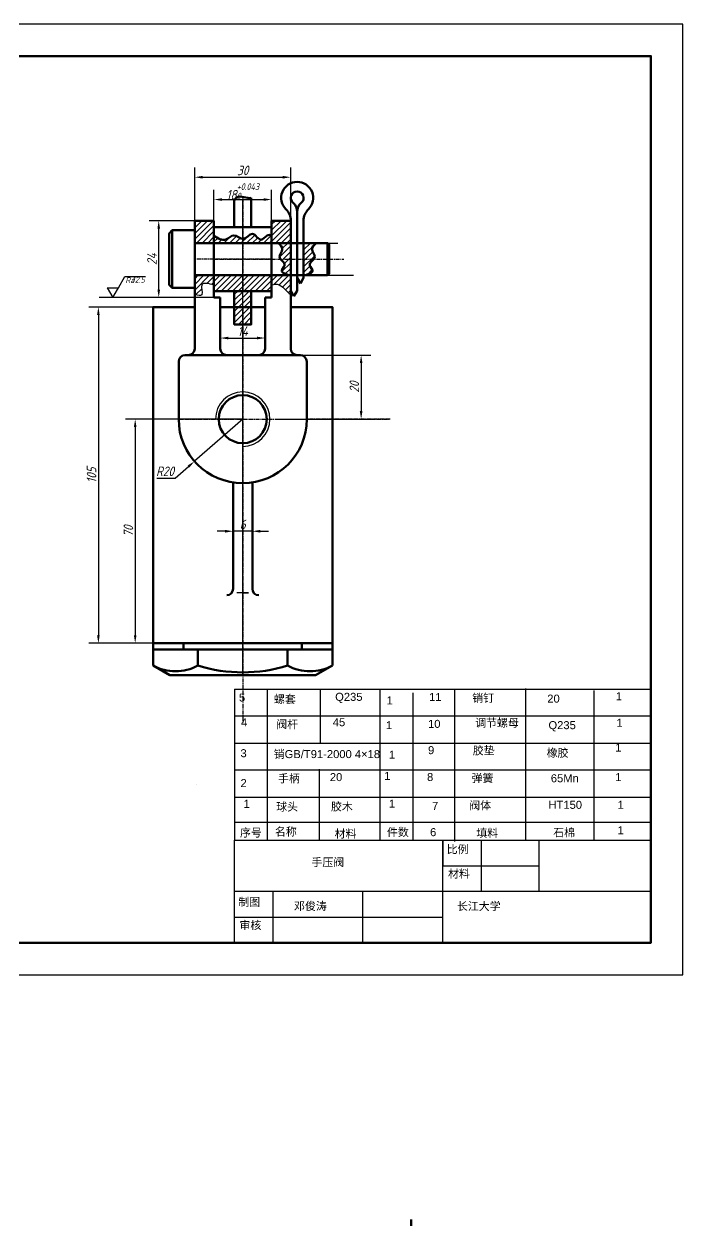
# Model space of a CAD drawing. Header units: inches. Extents: x 67 to 110576, y -3 to 1572927.
# Drawn here: x 54716.3 to 54922.1, y 786309.7 to 786685.2 of the extents above; entities that cross this region are included whole.
import ezdxf

# ---------------------------------------------------------------- set-up
doc = ezdxf.new("R2010")
doc.units = ezdxf.units.IN
doc.header["$MEASUREMENT"] = 0
doc.linetypes.add('AM_ISO08W050', pattern=[18, 12, -1.5, 3, -1.5])
doc.linetypes.add('CENTER', pattern=[2, 1.25, -0.25, 0.25, -0.25])
for name, color, linetype, lineweight in [('AM_7', 142, 'AM_ISO08W050', 25), ('粗·实线', 7, 'Continuous', 50), ('粗实线', 250, 'Continuous', 50)]:
    doc.layers.add(name, color=color, linetype=linetype, lineweight=lineweight)
doc.layers.add('点画线', color=180, linetype='CENTER')
doc.layers.add('细实线', color=7, linetype='Continuous')
doc.styles.get("Standard").update_dxf_attribs({"font": 'arial.ttf'})
doc.styles.add('文字', font='gbeitc.shx', dxfattribs={"height": 3, "bigfont": 'gbcbig.shx'})
doc.dimstyles.new('线性直径·', dxfattribs={"dimtxt": 2, "dimasz": 2.5, "dimexe": 3, "dimexo": 0, "dimtad": 1, "dimtoh": 1, "dimdec": 3, "dimdsep": 46, "dimtxsty": '文字', "dimcen": 2.5, "dimadec": 3, "dimazin": 0, "dimtfac": 1, "dimtdec": 3, "dimtmove": 0, "dimatfit": 3, "dimfxl": 1, "dimarcsym": 0})
doc.dimstyles.new('非圆直径', dxfattribs={"dimtxt": 3, "dimasz": 2.5, "dimexe": 3, "dimexo": 0, "dimtad": 1, "dimtoh": 1, "dimdec": 3, "dimdsep": 46, "dimtxsty": '文字', "dimcen": 2.5, "dimadec": 3, "dimazin": 0, "dimtfac": 1, "dimtdec": 3, "dimtmove": 0, "dimatfit": 3, "dimfxl": 1, "dimarcsym": 0})
pattern_1 = [(45, (-688.8976, 89.0733), (-0.8838834765, 0.8838834765), [])]

# ---------------------------------------------------------------- blocks, each defined once
blk = doc.blocks.new('*D23')
at = {"layer": 'Defpoints', "color": 0, "transparency": 16777216}
for p in [(54777.63, 786591.77), (54791.63, 786591.77), (54791.63, 786587.11)]:
    blk.add_point(p, dxfattribs=at)
at = {"layer": '细实线', "color": 0, "lineweight": -2, "transparency": 16777216}
for p, q in [((54777.63, 786591.77), (54777.63, 786584.11)), ((54791.63, 786591.77), (54791.63, 786584.11)), ((54780.13, 786587.11), (54789.13, 786587.11))]:
    blk.add_line(p, q, dxfattribs=at)
at = {"layer": '细实线', "color": 0, "transparency": 16777216}
for points in [[(54780.13, 786587.53), (54780.13, 786586.69), (54777.63, 786587.11)], [(54789.13, 786587.53), (54789.13, 786586.69), (54791.63, 786587.11)]]:
    blk.add_solid(points, dxfattribs=at)
at = {"layer": '细实线', "color": 0, "transparency": 16777216, "insert": (54784.63, 786589.24), "char_height": 3, "attachment_point": 5, "style": '文字'}
blk.add_mtext('14', dxfattribs=at)
blk = doc.blocks.new('*D24')
at = {"layer": 'Defpoints', "color": 0, "transparency": 16777216}
for p in [(54784.63, 786561.77), (54751.05, 786491.77), (54784.63, 786491.77)]:
    blk.add_point(p, dxfattribs=at)
at = {"layer": '细实线', "color": 0, "lineweight": -2, "transparency": 16777216}
for p, q in [((54784.63, 786561.77), (54748.05, 786561.77)), ((54751.05, 786559.27), (54751.05, 786494.27)), ((54784.63, 786491.77), (54748.05, 786491.77))]:
    blk.add_line(p, q, dxfattribs=at)
at = {"layer": '细实线', "color": 0, "transparency": 16777216}
for points in [[(54750.64, 786559.27), (54751.47, 786559.27), (54751.05, 786561.77)], [(54750.64, 786494.27), (54751.47, 786494.27), (54751.05, 786491.77)]]:
    blk.add_solid(points, dxfattribs=at)
at = {"layer": '细实线', "color": 0, "transparency": 16777216, "insert": (54748.93, 786526.77), "char_height": 3, "attachment_point": 5, "rotation": 90, "style": '文字'}
blk.add_mtext('70', dxfattribs=at)
blk = doc.blocks.new('*D25')
at = {"layer": 'Defpoints', "color": 0, "transparency": 16777216}
for p in [(54795.63, 786581.77), (54795.63, 786561.77), (54821.61, 786561.77)]:
    blk.add_point(p, dxfattribs=at)
at = {"layer": '细实线', "color": 0, "lineweight": -2, "transparency": 16777216}
for p, q in [((54795.63, 786581.77), (54824.61, 786581.77)), ((54821.61, 786579.27), (54821.61, 786564.27)), ((54795.63, 786561.77), (54824.61, 786561.77))]:
    blk.add_line(p, q, dxfattribs=at)
at = {"layer": '细实线', "color": 0, "transparency": 16777216}
for points in [[(54821.19, 786579.27), (54822.02, 786579.27), (54821.61, 786581.77)], [(54821.19, 786564.27), (54822.02, 786564.27), (54821.61, 786561.77)]]:
    blk.add_solid(points, dxfattribs=at)
at = {"layer": '细实线', "color": 0, "transparency": 16777216, "insert": (54819.48, 786571.77), "char_height": 3, "attachment_point": 5, "rotation": 90, "style": '文字'}
blk.add_mtext('20', dxfattribs=at)
blk = doc.blocks.new('*D26')
at = {"layer": 'Defpoints', "color": 0, "transparency": 16777216}
for p in [(54756.63, 786596.77), (54739.56, 786491.77), (54756.63, 786491.77)]:
    blk.add_point(p, dxfattribs=at)
at = {"layer": '细实线', "color": 0, "lineweight": -2, "transparency": 16777216}
for p, q in [((54756.63, 786596.77), (54736.56, 786596.77)), ((54739.56, 786594.27), (54739.56, 786494.27)), ((54756.63, 786491.77), (54736.56, 786491.77))]:
    blk.add_line(p, q, dxfattribs=at)
at = {"layer": '细实线', "color": 0, "transparency": 16777216}
for points in [[(54739.14, 786594.27), (54739.97, 786594.27), (54739.56, 786596.77)], [(54739.14, 786494.27), (54739.97, 786494.27), (54739.56, 786491.77)]]:
    blk.add_solid(points, dxfattribs=at)
at = {"layer": '细实线', "color": 0, "transparency": 16777216, "insert": (54737.43, 786544.27), "char_height": 3, "attachment_point": 5, "rotation": 90, "style": '文字'}
blk.add_mtext('105', dxfattribs=at)
blk = doc.blocks.new('*D27')
at = {"layer": 'Defpoints', "color": 0, "transparency": 16777216}
for p in [(54784.63, 786561.77), (54769.57, 786548.61)]:
    blk.add_point(p, dxfattribs=at)
at = {"layer": '细实线', "color": 0, "lineweight": -2, "transparency": 16777216}
for p, q in [((54784.63, 786561.77), (54769.57, 786548.61)), ((54763.55, 786543.34), (54767.69, 786546.96)), ((54757.8, 786543.34), (54763.55, 786543.34))]:
    blk.add_line(p, q, dxfattribs=at)
at = {"layer": '细实线', "color": 0, "transparency": 16777216}
blk.add_solid([(54767.41, 786547.28), (54767.96, 786546.65), (54769.57, 786548.61)], dxfattribs=at)
at = {"layer": '细实线', "color": 0, "transparency": 16777216, "insert": (54760.36, 786545.47), "char_height": 3, "attachment_point": 5, "style": '文字'}
blk.add_mtext('R20', dxfattribs=at)
blk = doc.blocks.new('*D28')
at = {"layer": 'Defpoints', "color": 0, "transparency": 16777216}
for p in [(54781.63, 786526.75), (54781.63, 786525.38), (54787.63, 786525.38)]:
    blk.add_point(p, dxfattribs=at)
at = {"layer": '细实线', "color": 0, "lineweight": -2, "transparency": 16777216}
for p, q in [((54781.63, 786525.38), (54781.63, 786529.75)), ((54787.63, 786525.38), (54787.63, 786529.75)), ((54779.13, 786526.75), (54776.63, 786526.75)), ((54787.63, 786526.75), (54781.63, 786526.75)), ((54790.13, 786526.75), (54792.63, 786526.75))]:
    blk.add_line(p, q, dxfattribs=at)
at = {"layer": '细实线', "color": 0, "transparency": 16777216}
for points in [[(54779.13, 786527.17), (54779.13, 786526.33), (54781.63, 786526.75)], [(54790.13, 786527.17), (54790.13, 786526.33), (54787.63, 786526.75)]]:
    blk.add_solid(points, dxfattribs=at)
at = {"layer": '细实线', "color": 0, "transparency": 16777216, "insert": (54784.63, 786528.88), "char_height": 3, "attachment_point": 5, "style": '文字'}
blk.add_mtext('6', dxfattribs=at)
blk = doc.blocks.new('粗糙度精华版')
at = {"layer": '细实线'}
for p, q in [((2.89, 5), (6.35, 11)), ((6.35, 11), (17.11, 11)), ((-2.89, 5), (2.89, 5)), ((-2.89, 5), (0, 0)), ((0, 0), (2.41, 4.18)), ((2.41, 4.18), (2.89, 5))]:
    blk.add_line(p, q, dxfattribs=at)
at = {"layer": '细实线', "insert": (6.51, 10.55), "char_height": 3, "attachment_point": 1, "style": '文字'}
blk.add_mtext_dynamic_manual_height_columns('Ra ', width=3.5965, gutter_width=15, heights=[0], dxfattribs=at)
at = {"layer": '细实线', "style": '文字', "flags": 8}
blk.add_attdef('RA', (9.94, 7.74), '', height=3, dxfattribs=at)
blk = doc.blocks.new('*D29')
at = {"layer": 'Defpoints', "color": 0, "transparency": 16777216}
for p in [(54758.4, 786623.77), (54769.63, 786623.77), (54769.63, 786599.77)]:
    blk.add_point(p, dxfattribs=at)
at = {"layer": '细实线', "color": 0, "lineweight": -2, "transparency": 16777216}
for p, q in [((54769.63, 786623.77), (54755.4, 786623.77)), ((54758.4, 786602.27), (54758.4, 786621.27)), ((54769.63, 786599.77), (54755.4, 786599.77))]:
    blk.add_line(p, q, dxfattribs=at)
at = {"layer": '细实线', "color": 0, "transparency": 16777216}
for points in [[(54757.99, 786621.27), (54758.82, 786621.27), (54758.4, 786623.77)], [(54757.99, 786602.27), (54758.82, 786602.27), (54758.4, 786599.77)]]:
    blk.add_solid(points, dxfattribs=at)
at = {"layer": '细实线', "color": 0, "transparency": 16777216, "insert": (54756.28, 786611.77), "char_height": 3, "attachment_point": 5, "rotation": 90, "style": '文字'}
blk.add_mtext('24', dxfattribs=at)
blk = doc.blocks.new('*D30')
at = {"layer": 'Defpoints', "color": 0, "transparency": 16777216}
for p in [(54799.63, 786637.35), (54769.63, 786623.77), (54799.63, 786623.77)]:
    blk.add_point(p, dxfattribs=at)
at = {"layer": '细实线', "color": 0, "lineweight": -2, "transparency": 16777216}
for p, q in [((54769.63, 786623.77), (54769.63, 786640.35)), ((54799.63, 786623.77), (54799.63, 786640.35)), ((54772.13, 786637.35), (54797.13, 786637.35))]:
    blk.add_line(p, q, dxfattribs=at)
at = {"layer": '细实线', "color": 0, "transparency": 16777216}
for points in [[(54772.13, 786637.77), (54772.13, 786636.93), (54769.63, 786637.35)], [(54797.13, 786637.77), (54797.13, 786636.93), (54799.63, 786637.35)]]:
    blk.add_solid(points, dxfattribs=at)
at = {"layer": '细实线', "color": 0, "transparency": 16777216, "insert": (54784.63, 786639.48), "char_height": 3, "attachment_point": 5, "style": '文字'}
blk.add_mtext('30', dxfattribs=at)
blk = doc.blocks.new('*D31')
at = {"layer": 'Defpoints', "color": 0, "transparency": 16777216}
for p in [(54793.63, 786630.37), (54775.63, 786623.77), (54793.63, 786623.77)]:
    blk.add_point(p, dxfattribs=at)
at = {"layer": '细实线', "color": 0, "lineweight": -2, "transparency": 16777216}
for p, q in [((54775.63, 786623.77), (54775.63, 786633.37)), ((54793.63, 786623.77), (54793.63, 786633.37)), ((54778.13, 786630.37), (54791.13, 786630.37))]:
    blk.add_line(p, q, dxfattribs=at)
at = {"layer": '细实线', "color": 0, "transparency": 16777216}
for points in [[(54778.13, 786630.79), (54778.13, 786629.96), (54775.63, 786630.37)], [(54791.13, 786630.79), (54791.13, 786629.96), (54793.63, 786630.37)]]:
    blk.add_solid(points, dxfattribs=at)
at = {"layer": '细实线', "color": 0, "transparency": 16777216, "insert": (54784.63, 786632.92), "char_height": 3, "attachment_point": 5, "style": '文字'}
blk.add_mtext('18{\\H0.7x;\\S+0.043^ 0;}', dxfattribs=at)

msp = doc.modelspace()

# ---------------------------------------------------------------- hatches: boundary and pattern name
at = {"layer": '细实线'}
h = msp.add_hatch(dxfattribs=at)
h.set_pattern_fill('ANSI31', color=256, scale=10)
h.set_pattern_definition([(45, (-55.7389, -9.8387), (-0.8838834765, 0.8838834765), [])])
h.paths.add_polyline_path([(54775.633, 786623.7653), (54769.633, 786623.7653), (54769.633, 786616.7653), (54775.633, 786616.7653)])
h.paths.add_polyline_path([(54799.633, 786623.7653), (54793.633, 786623.7653), (54793.633, 786616.7653), (54799.633, 786616.7653)])
edge = h.paths.add_edge_path()
edge.add_spline(control_points=[(54769.633, 786600.7445), (54770.6085, 786600.5302), (54772.8743, 786600.0325), (54770.8296, 786605.0842), (54773.9253, 786604.2342), (54775.633, 786603.7653)], knot_values=[0, 0, 0, 0, 2.28364361, 5.30441103, 9.02076742, 9.02076742, 9.02076742, 9.02076742], degree=3, periodic=0)
edge.add_line((54775.633, 786603.7653), (54775.633, 786606.7653))
edge.add_line((54775.633, 786606.7653), (54769.633, 786606.7653))
edge.add_line((54769.633, 786606.7653), (54769.633, 786600.7445))
edge = h.paths.add_edge_path()
edge.add_spline(control_points=[(54793.633, 786603.7653), (54794.4046, 786603.9259), (54796.7336, 786604.4107), (54799.1578, 786600.5052), (54799.633, 786600.8455)], knot_values=[0, 0, 0, 0, 2.32521405, 7.01871186, 7.01871186, 7.01871186, 7.01871186], degree=3, periodic=0)
edge.add_line((54799.633, 786600.8455), (54799.633, 786606.7653))
edge.add_line((54799.633, 786606.7653), (54793.633, 786606.7653))
edge.add_line((54793.633, 786606.7653), (54793.633, 786603.7653))
h = msp.add_hatch(dxfattribs=at)
h.set_pattern_fill('ANSI31', color=256, scale=10)
h.set_pattern_definition(pattern_1)
edge = h.paths.add_edge_path()
edge.add_spline(control_points=[(54784.633, 786618.0628), (54783.7137, 786618.12), (54781.825, 786620.1924), (54779.0878, 786616.9217), (54776.9036, 786618.2572), (54775.633, 786619.0341)], knot_values=[0, 0, 0, 0, 2.9814252, 5.7685836, 9.64476428, 9.64476428, 9.64476428, 9.64476428], degree=3, periodic=0)
edge.add_line((54775.633, 786619.0341), (54775.633, 786616.7653))
edge.add_line((54775.633, 786616.7653), (54784.633, 786616.7653))
edge.add_line((54784.633, 786616.7653), (54784.633, 786618.0628))
edge = h.paths.add_edge_path()
edge.add_spline(control_points=[(54793.633, 786619.1354), (54793.2381, 786619.3868), (54791.7998, 786619.3373), (54790.2143, 786616.5341), (54787.6628, 786621.2911), (54785.7718, 786618.0929), (54784.7121, 786618.0579), (54784.633, 786618.0628)], knot_values=[9.64476428, 9.64476428, 9.64476428, 9.64476428, 11.06098708, 13.31075441, 16.59881891, 19.79757924, 20.05427919, 20.05427919, 20.05427919, 20.05427919], degree=3, periodic=0)
edge.add_line((54784.633, 786618.0628), (54784.633, 786616.7653))
edge.add_line((54784.633, 786616.7653), (54793.633, 786616.7653))
edge.add_line((54793.633, 786616.7653), (54793.633, 786619.1354))
h.paths.add_polyline_path([(54784.633, 786606.7653), (54775.633, 786606.7653), (54775.633, 786601.7653), (54784.633, 786601.7653)])
h.paths.add_polyline_path([(54793.633, 786606.7653), (54784.633, 786606.7653), (54784.633, 786601.7653), (54787.2836, 786601.7653), (54793.633, 786601.7653)])
h = msp.add_hatch(dxfattribs=at)
h.set_pattern_fill('ANSI31', color=256, scale=10)
h.set_pattern_definition(pattern_1)
edge = h.paths.add_edge_path()
edge.add_spline(control_points=[(54784.633, 786618.0628), (54783.7137, 786618.12), (54781.825, 786620.1924), (54779.0878, 786616.9217), (54776.9036, 786618.2572), (54775.633, 786619.0341)], knot_values=[0, 0, 0, 0, 2.9814252, 5.7685836, 9.64476428, 9.64476428, 9.64476428, 9.64476428], degree=3, periodic=0)
edge.add_line((54775.633, 786619.0341), (54775.633, 786616.7653))
edge.add_line((54775.633, 786616.7653), (54784.633, 786616.7653))
edge.add_line((54784.633, 786616.7653), (54784.633, 786618.0628))
edge = h.paths.add_edge_path()
edge.add_spline(control_points=[(54793.633, 786619.1354), (54793.2381, 786619.3868), (54791.7998, 786619.3373), (54790.2143, 786616.5341), (54787.6628, 786621.2911), (54785.7718, 786618.0929), (54784.7121, 786618.0579), (54784.633, 786618.0628)], knot_values=[9.64476428, 9.64476428, 9.64476428, 9.64476428, 11.06098708, 13.31075441, 16.59881891, 19.79757924, 20.05427919, 20.05427919, 20.05427919, 20.05427919], degree=3, periodic=0)
edge.add_line((54784.633, 786618.0628), (54784.633, 786616.7653))
edge.add_line((54784.633, 786616.7653), (54793.633, 786616.7653))
edge.add_line((54793.633, 786616.7653), (54793.633, 786619.1354))
h.paths.add_polyline_path([(54793.633, 786606.7653), (54784.633, 786606.7653), (54784.633, 786601.7653), (54793.633, 786601.7653)])
h.paths.add_polyline_path([(54784.633, 786606.7653), (54775.633, 786606.7653), (54775.633, 786601.7653), (54784.633, 786601.7653)])
h = msp.add_hatch(dxfattribs=at)
h.set_pattern_fill('ANSI31', color=256, scale=10)
h.set_pattern_definition([(45, (-485.675, 150.4083), (-0.8838834765, 0.8838834765), [])])
edge = h.paths.add_edge_path()
edge.add_line((54799.633, 786616.7653), (54795.6652, 786616.7653))
edge.add_spline(control_points=[(54795.6652, 786616.7653), (54796.3569, 786616.1453), (54797.7876, 786614.8631), (54795.9456, 786613.1634), (54796.1243, 786612.3692), (54796.1393, 786612.3204)], knot_values=[0, 0, 0, 0, 2.35252471, 4.86562365, 5.03162551, 5.03162551, 5.03162551, 5.03162551], degree=3, periodic=0)
edge.add_line((54796.1393, 786612.3204), (54799.633, 786612.3204))
edge.add_line((54799.633, 786612.3204), (54799.633, 786616.7653))
edge = h.paths.add_edge_path()
edge.add_line((54799.633, 786612.3204), (54796.1393, 786612.3204))
edge.add_spline(control_points=[(54796.1393, 786612.3204), (54796.4047, 786611.4565), (54798.9711, 786610.1762), (54795.5619, 786607.7058), (54798.7187, 786606.8766), (54799.3816, 786606.7653)], knot_values=[5.03162551, 5.03162551, 5.03162551, 5.03162551, 7.96832478, 10.07408838, 12.33632972, 12.33632972, 12.33632972, 12.33632972], degree=3, periodic=0)
edge.add_line((54799.3816, 786606.7653), (54799.633, 786606.7653))
edge.add_line((54799.633, 786606.7653), (54799.633, 786612.3204))
edge = h.paths.add_edge_path()
edge.add_spline(control_points=[(54807.1266, 786612.3204), (54807.1416, 786612.3692), (54807.3203, 786613.1634), (54805.4783, 786614.8631), (54806.909, 786616.1453), (54807.6008, 786616.7653)], knot_values=[0, 0, 0, 0, 0.16600185, 2.6791008, 5.03162551, 5.03162551, 5.03162551, 5.03162551], degree=3, periodic=0)
edge.add_line((54807.6008, 786616.7653), (54803.633, 786616.7653))
edge.add_line((54803.633, 786616.7653), (54803.633, 786612.3204))
edge.add_line((54803.633, 786612.3204), (54807.1266, 786612.3204))
edge = h.paths.add_edge_path()
edge.add_spline(control_points=[(54803.8843, 786606.7653), (54804.5472, 786606.8766), (54807.7041, 786607.7058), (54804.2948, 786610.1762), (54806.8613, 786611.4565), (54807.1266, 786612.3204)], knot_values=[5.03162551, 5.03162551, 5.03162551, 5.03162551, 7.29386685, 9.39963044, 12.33632972, 12.33632972, 12.33632972, 12.33632972], degree=3, periodic=0)
edge.add_line((54807.1266, 786612.3204), (54803.633, 786612.3204))
edge.add_line((54803.633, 786612.3204), (54803.633, 786606.7653))
edge.add_line((54803.633, 786606.7653), (54803.8843, 786606.7653))
h = msp.add_hatch(dxfattribs=at)
h.set_pattern_fill('ANSI31', color=256, scale=10)
h.set_pattern_definition([(45, (28, 0), (-0.8838834765, 0.8838834765), [])])
h.paths.add_polyline_path([(54787.2836, 786601.7653), (54784.633, 786601.7653), (54784.633, 786596.7653), (54787.2836, 786596.7653)])
h.paths.add_polyline_path([(54784.633, 786601.7653), (54781.9824, 786601.7653), (54781.9824, 786596.7653), (54784.633, 786596.7653)])
h.paths.add_polyline_path([(54784.633, 786596.7653), (54781.9824, 786596.7653), (54781.9824, 786591.3596), (54784.633, 786591.3596)])
h.paths.add_polyline_path([(54787.2836, 786596.7653), (54784.633, 786596.7653), (54784.633, 786591.3596), (54787.2836, 786591.3596)])

# ---------------------------------------------------------------- linework, layer by layer
for p, q in [((54782.0936, 786477.447), (54912.0936, 786477.447)), ((54782.0936, 786477.447), (54782.0936, 786430.2056)), ((54792.411, 786430.1691), (54792.411, 786477.1734)), ((54808.8602, 786477.447), (54808.8602, 786460.558)), ((54827.3938, 786477.447), (54827.3938, 786460.558)), ((54850.7091, 786477.4993), (54850.7091, 786429.876)), ((54872.9693, 786477.6357), (54872.9693, 786430.0124)), ((54894.2736, 786476.9534), (54894.2736, 786430.1489)), ((54837.7353, 786476.2712), (54837.7353, 786430.1489)), ((54782.0936, 786469.0976), (54912.0936, 786469.0976)), ((54782.0936, 786460.558), (54912.0936, 786460.558)), ((54827.3938, 786460.558), (54827.3938, 786452.1764)), ((54782.0936, 786452.1764), (54912.0936, 786452.1764)), ((54808.4961, 786452.3982), (54808.4961, 786430.2922)), ((54827.3938, 786452.1764), (54827.3938, 786430.2056)), ((54782.0936, 786443.6368), (54912.0936, 786443.6368)), ((54782.0936, 786435.8878), (54912.0936, 786435.8878)), ((54782.0936, 786398.2056), (54782.0936, 786430.2056)), ((54782.0936, 786430.2056), (54912.0936, 786430.2056)), ((54847.0936, 786398.2056), (54847.0936, 786430.2056)), ((54847.0936, 786430.2056), (54859.0936, 786430.2056)), ((54847.0936, 786430.2056), (54847.0936, 786422.2056)), ((54859.0936, 786430.2056), (54859.0936, 786414.2056)), ((54859.0936, 786430.2056), (54877.0936, 786430.2056)), ((54877.0936, 786430.2056), (54877.0936, 786414.2056)), ((54847.0936, 786422.2056), (54877.0936, 786422.2056)), ((54912.0936, 786414.2056), (54782.0936, 786414.2056)), ((54794.0936, 786398.2056), (54794.0936, 786414.2056)), ((54822.0936, 786398.2056), (54822.0936, 786414.2056)), ((54912.0936, 786398.2056), (54912.0936, 786414.2056)), ((54782.0936, 786398.2056), (54782.0936, 786406.2056)), ((54782.0936, 786406.2056), (54847.0936, 786406.2056)), ((54912.0936, 786398.2056), (54782.0936, 786398.2056)), ((54782.0936, 786398.2056), (54794.0936, 786398.2056)), ((54912.0936, 786398.2056), (54786.7684, 786398.2056)), ((54794.0936, 786398.2056), (54822.0936, 786398.2056)), ((54912.0936, 786398.2056), (54847.0936, 786398.2056)), ((54912.0936, 786398.2056), (54912.0936, 786398.2056)), ((54912.0936, 786398.2056), (54912.0936, 786398.2056))]:
    msp.add_line(p, q)
msp.add_lwpolyline([(54502.0936, 786388.2056), (54922.0936, 786388.2056), (54922.0936, 786685.2056), (54502.0936, 786685.2056)], close=True)
at = {"layer": 'AM_7'}
for p, q in [((54784.633, 786483.7653), (54784.633, 786617.5916)), ((54784.633, 786481.7653), (54784.633, 786615.5916))]:
    msp.add_line(p, q, dxfattribs=at)
at = {"layer": '点画线'}
for p, q in [((54784.633, 786611.7653), (54784.633, 786630.6934)), ((54784.633, 786630.6934), (54784.633, 786601.7653)), ((54784.633, 786608.5173), (54784.633, 786630.3745)), ((54801.133, 786616.7653), (54803.133, 786616.7653)), ((54801.633, 786606.7653), (54801.633, 786617.8755)), ((54803.133, 786616.7653), (54803.133, 786616.7653)), ((54793.633, 786611.7653), (54769.633, 786611.7653)), ((54775.633, 786611.7653), (54796.4683, 786611.7653)), ((54793.633, 786611.7653), (54816.241, 786611.7653)), ((54784.633, 786596.7653), (54784.633, 786608.5173)), ((54801.133, 786606.7653), (54803.133, 786606.7653)), ((54801.133, 786606.7653), (54801.633, 786606.7653)), ((54811.133, 786606.7653), (54801.633, 786606.7653)), ((54803.133, 786606.7653), (54803.133, 786606.7653)), ((54784.633, 786596.7653), (54784.633, 786466.9004)), ((54764.633, 786561.7653), (54756.633, 786561.7653)), ((54764.633, 786561.7653), (54808.2017, 786561.7653)), ((54784.633, 786491.7653), (54784.633, 786561.7653)), ((54804.633, 786561.7653), (54830.6925, 786561.7653)), ((54830.6925, 786561.7653), (54804.633, 786561.7653)), ((54756.633, 786491.7653), (54812.633, 786491.7653))]:
    msp.add_line(p, q, dxfattribs=at)
at = {"layer": '粗·实线'}
for p, q in [((54775.633, 786623.7653), (54769.633, 786623.7653)), ((54769.633, 786623.7653), (54769.633, 786583.7653)), ((54775.633, 786599.7653), (54775.633, 786623.7653)), ((54793.633, 786599.7653), (54793.633, 786623.7653)), ((54793.633, 786623.7653), (54799.633, 786623.7653)), ((54799.633, 786623.7653), (54799.633, 786583.7653)), ((54801.633, 786626.4346), (54801.633, 786625.9067)), ((54762.633, 786602.7653), (54762.633, 786620.7653)), ((54775.633, 786616.7653), (54769.633, 786616.7653)), ((54775.633, 786611.7653), (54775.633, 786616.7653)), ((54775.633, 786616.7653), (54793.633, 786616.7653)), ((54793.633, 786616.7653), (54799.633, 786616.7653)), ((54803.633, 786616.7653), (54799.633, 786616.7653)), ((54799.633, 786616.7653), (54799.633, 786606.7653)), ((54811.133, 786616.7653), (54801.133, 786616.7653)), ((54801.133, 786616.7653), (54801.133, 786616.7653)), ((54803.633, 786606.7653), (54803.633, 786616.7653)), ((54811.133, 786616.7653), (54811.133, 786611.7653)), ((54775.633, 786611.7653), (54775.633, 786611.7653)), ((54811.133, 786606.7653), (54811.133, 786611.7653)), ((54769.633, 786606.7653), (54775.633, 786606.7653)), ((54793.633, 786606.7653), (54775.633, 786606.7653)), ((54799.633, 786606.7653), (54793.633, 786606.7653)), ((54811.133, 786606.7653), (54801.133, 786606.7653)), ((54801.133, 786606.7653), (54801.133, 786606.7653)), ((54801.633, 786606.7653), (54806.633, 786606.7653)), ((54801.633, 786606.7653), (54806.633, 786606.7653)), ((54801.633, 786606.7653), (54803.633, 786606.7653)), ((54777.633, 786599.7653), (54775.633, 786599.7653)), ((54777.633, 786583.7653), (54777.633, 786599.7653)), ((54791.633, 786583.7653), (54791.633, 786599.7653)), ((54791.633, 786599.7653), (54793.633, 786599.7653)), ((54779.633, 786581.7653), (54767.633, 786581.7653)), ((54784.633, 786581.7653), (54789.633, 786581.7653)), ((54789.633, 786581.7653), (54801.633, 786581.7653)), ((54802.633, 786581.7653), (54801.633, 786581.7653)), ((54804.633, 786561.7653), (54804.633, 786579.7653)), ((54781.633, 786541.9915), (54781.633, 786508.7653)), ((54787.633, 786541.9915), (54787.633, 786508.7653)), ((54766.1222, 786489.7653), (54766.1222, 786491.7653)), ((54766.1222, 786491.626), (54766.1222, 786489.7653)), ((54803.1149, 786491.7653), (54803.1149, 786489.7653)), ((54770.1142, 786447.5897), (54770.1142, 786447.5897)), ((54837.2392, 786309.7221), (54837.2392, 786311.7221))]:
    msp.add_line(p, q, dxfattribs=at)
for points in [[(54784.633, 786621.7653), (54787.2836, 786621.7653), (54787.2836, 786630.9628)], [(54784.633, 786621.7653), (54781.9824, 786621.7653), (54781.9824, 786630.0693)], [(54769.633, 786611.7653), (54769.633, 786620.7653), (54762.633, 786620.7653), (54761.633, 786619.7653), (54761.633, 786611.7653)], [(54811.633, 786611.7653), (54811.633, 786616.2653), (54811.133, 786616.7653), (54769.633, 786616.7653), (54769.633, 786611.7653)], [(54769.633, 786611.7653), (54769.633, 786602.7653), (54762.633, 786602.7653), (54761.633, 786603.7653), (54761.633, 786611.7653)], [(54811.633, 786611.7653), (54811.633, 786607.2653), (54811.133, 786606.7653), (54769.633, 786606.7653), (54769.633, 786611.7653)], [(54784.633, 786601.7653), (54781.9824, 786601.7653), (54781.9824, 786591.3596), (54784.633, 786591.3596)], [(54784.633, 786601.7653), (54787.2836, 786601.7653), (54787.2836, 786591.3596), (54784.633, 786591.3596)], [(54784.633, 786491.7653), (54756.633, 786491.7653), (54756.633, 786596.7653), (54769.633, 786596.7653)], [(54777.633, 786596.7653), (54784.633, 786596.7653)], [(54784.633, 786491.7653), (54812.633, 786491.7653), (54812.633, 786596.7653), (54799.633, 786596.7653)], [(54791.633, 786596.7653), (54784.633, 786596.7653)], [(54784.633, 786491.7653), (54756.633, 786491.7653), (54756.633, 786489.7653), (54784.633, 786489.7653)], [(54784.633, 786491.7653), (54812.633, 786491.7653), (54812.633, 786489.7653), (54784.633, 786489.7653)]]:
    msp.add_lwpolyline(points, dxfattribs=at)
msp.add_lwpolyline([(54764.633, 786561.7653), (54764.633, 786579.7653, -0.41421356), (54766.633, 786581.7653), (54787.133, 786581.7653)], format="xyb", dxfattribs=at)
msp.add_circle((54784.633, 786561.7653), 7.5, dxfattribs=at)
for centre, radius, start, end in [((54767.633, 786583.7653), 2, 270, 0), ((54779.633, 786583.7653), 2, 180, 270), ((54789.633, 786583.7653), 2, 270, 0), ((54801.633, 786583.7653), 2, 180, 270), ((54802.633, 786579.7653), 2, 0, 90), ((54784.633, 786561.7653), 20, 180, 0), ((54779.633, 786508.7653), 2, 270, 0), ((54789.633, 786508.7653), 2, 180, 270)]:
    msp.add_arc(centre, radius, start, end, dxfattribs=at)
for points, knots in [([(54775.633, 786619.0341), (54776.9036, 786618.2572), (54779.0878, 786616.9217), (54781.8979, 786620.2795), (54784.9358, 786616.6789), (54787.6628, 786621.2911), (54790.2143, 786616.5341), (54791.7998, 786619.3373), (54793.2381, 786619.3868), (54793.633, 786619.1354)], [0, 0, 0, 0, 3.87618068, 6.66333908, 9.90146423, 13.10022456, 16.38828906, 18.63805639, 20.05427919, 20.05427919, 20.05427919, 20.05427919]), ([(54795.6652, 786616.7653), (54796.3569, 786616.1453), (54797.7876, 786614.8631), (54794.8705, 786612.1714), (54799.0486, 786610.2323), (54795.5619, 786607.7058), (54798.7187, 786606.8766), (54799.3816, 786606.7653)], [0, 0, 0, 0, 2.35252471, 4.86562365, 7.96832478, 10.07408838, 12.33632972, 12.33632972, 12.33632972, 12.33632972]), ([(54807.6008, 786616.7653), (54806.909, 786616.1453), (54805.4783, 786614.8631), (54808.3954, 786612.1714), (54804.2173, 786610.2323), (54807.7041, 786607.7058), (54804.5472, 786606.8766), (54803.8843, 786606.7653)], [0, 0, 0, 0, 2.35252471, 4.86562365, 7.96832478, 10.07408838, 12.33632972, 12.33632972, 12.33632972, 12.33632972])]:
    msp.add_open_spline(points, degree=3, knots=knots, dxfattribs=at)
at = {"layer": '粗实线'}
for p, q in [((54799.633, 786620.9067), (54799.633, 786623.7653)), ((54801.633, 786625.9067), (54801.633, 786605.9067)), ((54803.633, 786620.9067), (54803.633, 786623.7653)), ((54799.633, 786620.9067), (54799.633, 786605.9067)), ((54803.633, 786620.9067), (54803.633, 786605.9067)), ((54799.633, 786605.9067), (54799.633, 786601.9067)), ((54801.633, 786601.9067), (54801.633, 786605.9067)), ((54802.633, 786604.1756), (54801.633, 786605.9067)), ((54803.633, 786605.9067), (54802.633, 786604.1756)), ((54800.633, 786600.1769), (54799.633, 786601.9067)), ((54801.633, 786601.9067), (54800.633, 786600.1769)), ((54784.633, 786489.7653), (54756.633, 786489.7653)), ((54756.633, 786484.7653), (54756.633, 786489.7653)), ((54770.633, 786484.7653), (54770.633, 786489.7653)), ((54812.633, 786489.7653), (54784.633, 786489.7653)), ((54798.633, 786484.7653), (54798.633, 786489.7653)), ((54812.633, 786484.7653), (54812.633, 786489.7653)), ((54756.633, 786484.7653), (54761.8815, 786481.7653)), ((54812.633, 786484.7653), (54807.3845, 786481.7653)), ((54784.633, 786481.7653), (54761.8815, 786481.7653)), ((54807.3845, 786481.7653), (54784.633, 786481.7653))]:
    msp.add_line(p, q, dxfattribs=at)
for points in [[(54512.0936, 786398.2056), (54912.0936, 786398.2056), (54912.0936, 786675.2056), (54512.0936, 786675.2056)], [(54775.633, 786601.7653), (54793.633, 786601.7653), (54793.633, 786621.7653), (54775.633, 786621.7653)]]:
    msp.add_lwpolyline(points, close=True, dxfattribs=at)
for centre, radius, start, end in [((54801.633, 786630.9067), 5, 314.427004, 225.572996), ((54801.633, 786630.9067), 2, 311.810315, 228.189685), ((54794.633, 786623.7653), 5, 0, 45.572996), ((54797.633, 786626.4346), 4, 0, 48.189685), ((54805.633, 786626.4346), 4, 131.810315, 180), ((54808.633, 786623.7653), 5, 134.427004, 180), ((54763.633, 786498.036), 15.0038, 242.189488, 297.810512), ((54784.633, 786530.0915), 47.4391, 252.835545, 287.164455), ((54805.633, 786498.036), 15.0038, 242.189488, 297.810512)]:
    msp.add_arc(centre, radius, start, end, dxfattribs=at)
msp.add_open_spline([(54781.9824, 786630.0693), (54782.3102, 786630.5617), (54783.3502, 786632.1236), (54787.0374, 786630.3455), (54787.2836, 786630.9628)], degree=3, knots=[0, 0, 0, 0, 1.69260486, 5.37001357, 5.37001357, 5.37001357, 5.37001357], dxfattribs=at)
at = {"layer": '细实线'}
for p, q in [((54781.9824, 786621.7653), (54781.9824, 786630.0693)), ((54799.633, 786616.7653), (54814.3087, 786616.7653)), ((54811.3087, 786614.2653), (54811.3087, 786609.2653)), ((54799.633, 786606.7653), (54814.3087, 786606.7653)), ((54814.3087, 786606.7653), (54819.2159, 786606.7653)), ((54775.633, 786599.7653), (54739.8093, 786599.7653)), ((54786.433, 786507.4781), (54782.833, 786507.4781)), ((54784.633, 786507.4781), (54786.433, 786507.4781))]:
    msp.add_line(p, q, dxfattribs=at)
msp.add_arc((54784.633, 786561.7653), 8.5, 270, 180, dxfattribs=at)
msp.add_spline([(54769.633, 786600.7445), (54771.9166, 786600.7445), (54771.9166, 786603.7653), (54775.633, 786603.7653)], degree=3, dxfattribs=at)
msp.add_open_spline([(54793.633, 786603.7653), (54794.4046, 786603.9259), (54796.7336, 786604.4107), (54799.1578, 786600.5052), (54799.633, 786600.8455)], degree=3, knots=[0, 0, 0, 0, 2.32521405, 7.01871186, 7.01871186, 7.01871186, 7.01871186], dxfattribs=at)
for points in [[(54810.8921, 786614.2653), (54811.7254, 786614.2653), (54811.3087, 786616.7653)], [(54810.8921, 786609.2653), (54811.7254, 786609.2653), (54811.3087, 786606.7653)]]:
    msp.add_solid(points, dxfattribs=at)

# ---------------------------------------------------------------- block references
ref = msp.add_blockref('粗糙度精华版', (54744.0528, 786599.7653), dxfattribs=dict(at, xscale=0.6, yscale=0.6, zscale=0.6))
ref.add_attrib('RA', '12.5', (54750.0191, 786604.4089), dxfattribs={"height": 1.8, "style": '文字'})

# ---------------------------------------------------------------- texts
at = {"char_height": 2.5, "attachment_point": 1}
for s, width, insert in [('5', 7.756373, (54783.454, 786476.0559)), ('{\\fSimSun|b0|i0|c134|p2;螺套}', 12.373668, (54794.3914, 786475.5495)), ('Q235', 10.148071, (54813.4902, 786476.2719)), ('1', 6.826878, (54829.5425, 786475.1659)), ('11', 9.655882, (54842.8139, 786476.214)), ('{\\fSimSun|b0|i0|c134|p2;销钉}', 16.605917, (54856.2965, 786475.9032)), ('20', 15.314279, (54879.7293, 786475.7189)), ('1', 7.195862, (54901.1324, 786476.4562)), ('4', 6.964883, (54784.0872, 786468.3069)), ('{\\fSimSun|b0|i0|c134|p2;阀杆}', 11.944562, (54795.1066, 786467.6894)), ('45', 10.148022, (54812.7522, 786468.3455)), ('1', 8.118418, (54829.358, 786467.4239)), ('10', 8.389527, (54842.4974, 786467.8325)), ('{\\fSimSun|b0|i0|c134|p2;调节螺母}', 16.790408, (54857.219, 786468.1612)), ('Q235', 16.236884, (54880.0982, 786467.4239)), ('1', 7.564894, (54901.3169, 786468.1612)), ('3', 9.339306, (54783.9289, 786458.6603)), ('{\\fSimSun|b0|i0|c134|p2;销}GB/T91-2000 4×18', 40.908375, (54794.3054, 786458.3848)), ('1', 6.642338, (54830.2806, 786458.2072)), ('9', 9.497594, (54842.4974, 786459.6091)), ('{\\fSimSun|b0|i0|c134|p2;胶垫}', 14.391772, (54856.481, 786459.4975)), ('{\\fSimSun|b0|i0|c134|p2;橡胶}', 14.576312, (54879.5447, 786458.7602)), ('1', 9.410006, (54900.9479, 786460.4192)), ('{\\fSimSun|b0|i0|c134|p2;手柄}', 11.095666, (54795.6504, 786450.7708)), ('20', 14.391772, (54811.8296, 786451.2025)), ('1', 12.362167, (54828.8045, 786451.5712)), ('8', 9.814171, (54842.1808, 786451.2276)), ('{\\fSimSun|b0|i0|c134|p2;弹簧}', 17.528424, (54856.112, 786450.8338)), ('65Mn', 11.624103, (54880.8363, 786450.8338)), ('1', 7.564942, (54900.9479, 786451.2025)), ('2', 6.331729, (54783.9289, 786449.3299)), ('1', 6.015153, (54784.8786, 786442.8461)), ('1', 7.380402, (54830.2806, 786442.9075)), ('{\\fSimSun|b0|i0|c134|p2;球头}', 11.431944, (54795.09, 786441.9251)), ('{\\fSimSun|b0|i0|c134|p2;胶木}', 11.808595, (54812.1986, 786441.9858)), ('7', 7.598036, (54843.7637, 786442.2135)), ('{\\fSimSun|b0|i0|c134|p2;阀体}', 16.605868, (54855.3739, 786442.3545)), ('HT150', 13.284724, (54880.0982, 786442.5388)), ('1', 6.642338, (54901.6859, 786442.5388)), ('{\\fSimSun|b0|i0|c134|p2;序号}', 8.706104, (54783.7706, 786433.832)), ('{\\fSimSun|b0|i0|c134|p2;名称}', 13.454901, (54794.6928, 786434.1482)), ('{\\fSimSun|b0|i0|c134|p2; 材料}', 15.354458, (54811.6302, 786433.5157)), ('{\\fSimSun|b0|i0|c134|p2;件数}', 9.814171, (54829.6756, 786433.9901)), ('6', 9.655882, (54843.1305, 786433.9901)), ('{\\fSimSun|b0|i0|c134|p2;填料}', 15.129788, (54857.588, 786433.6908)), ('{\\fSimSun|b0|i0|c134|p2;石棉}', 12.915691, (54881.5743, 786433.8751)), ('1', 7.933926, (54901.6859, 786434.6125)), ('{\\fSimSun|b0|i0|c134|p2;邓俊涛} ', 10.810139, (54800.6523, 786410.8956))]:
    msp.add_mtext_dynamic_manual_height_columns(s, width=width, gutter_width=12.5, heights=[0], dxfattribs=dict(at, insert=insert))
at = {"layer": '粗实线', "char_height": 2.5, "attachment_point": 1}
for s, width, insert in [('{\\fSimSun|b0|i0|c134|p2;比例}', 8.667719, (54848.3277, 786428.6395)), ('{\\fSimSun|b0|i0|c134|p2;手压阀}', 14.844657, (54806.0991, 786424.595)), ('{\\fSimSun|b0|i0|c134|p2;材料}', 7.90496, (54848.7434, 786421.007)), ('{\\fSimSun|b0|i0|c134|p2;制图}', 8.73706, (54783.2662, 786412.1897)), ('{\\fSimSun|b0|i0|c134|p2;长江大学}', 54.163145, (54851.5225, 786410.8492)), ('{\\fSimSun|b0|i0|c134|p2;审核}', 8.112985, (54783.6129, 786404.9141))]:
    msp.add_mtext_dynamic_manual_height_columns(s, width=width, gutter_width=12.5, heights=[0], dxfattribs=dict(at, insert=insert))

# ---------------------------------------------------------------- dimensions: what is measured, and where the dimension line sits
at = {"layer": '细实线'}
dim = msp.add_linear_dim(base=(54799.633, 786637.3505), p1=(54769.633, 786623.7653), p2=(54799.633, 786623.7653), text='30', dimstyle='非圆直径', override={"dimpost": '%%c<>'}, dxfattribs=at)
dim.commit()
dim.dimension.update_dxf_attribs({"geometry": '*D30', "text_midpoint": (54784.633, 786639.4755)})
dim = msp.add_linear_dim(base=(54793.633, 786630.3745), p1=(54775.633, 786623.7653), p2=(54793.633, 786623.7653), text='<>{\\H0.7x;\\S+0.043^ 0;}', dimstyle='线性直径·', dxfattribs=at)
dim.commit()
dim.dimension.update_dxf_attribs({"geometry": '*D31', "text_midpoint": (54784.633, 786632.9245)})
for base, p1, p2, picture, middle in [((54758.4041, 786623.7653), (54769.633, 786599.7653), (54769.633, 786623.7653), '*D29', (54756.2791, 786611.7653)), ((54739.5554, 786491.7653), (54756.633, 786596.7653), (54756.633, 786491.7653), '*D26', (54737.4304, 786544.2653)), ((54821.6061, 786561.7653), (54795.633, 786581.7653), (54795.633, 786561.7653), '*D25', (54819.4811, 786571.7653)), ((54751.0547, 786491.7653), (54784.633, 786561.7653), (54784.633, 786491.7653), '*D24', (54748.9297, 786526.7653))]:
    dim = msp.add_linear_dim(base=base, p1=p1, p2=p2, angle=90, dimstyle='线性直径·', dxfattribs=at)
    dim.commit()
    dim.dimension.update_dxf_attribs({"geometry": picture, "text_midpoint": middle})
for base, p1, p2, picture, middle in [((54791.633, 786587.1109), (54777.633, 786591.7653), (54791.633, 786591.7653), '*D23', (54784.633, 786589.2359)), ((54781.633, 786526.7515), (54787.633, 786525.3784), (54781.633, 786525.3784), '*D28', (54784.633, 786528.8765))]:
    dim = msp.add_linear_dim(base=base, p1=p1, p2=p2, dimstyle='线性直径·', dxfattribs=at)
    dim.commit()
    dim.dimension.update_dxf_attribs({"geometry": picture, "text_midpoint": middle})
dim = msp.add_radius_dim(center=(54784.633, 786561.7653), mpoint=(54769.5715, 786548.6066), dimstyle='线性直径·', dxfattribs=at)
dim.commit()
dim.dimension.update_dxf_attribs({"geometry": '*D27', "text_midpoint": (54760.3594, 786545.4681)})

doc.saveas('drawing.dxf')
